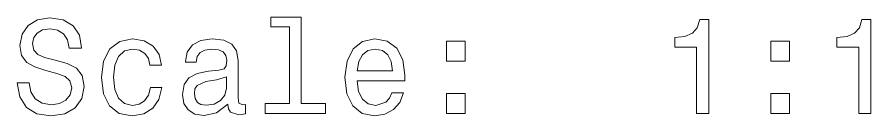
# Model space of a CAD drawing. Extents: x 0 to 297, y 0 to 210.
# Drawn here: x 130.99 to 162.97, y 103.51 to 107.22 of the extents above; entities that cross this region are included whole.
import ezdxf

# ---------------------------------------------------------------- set-up
doc = ezdxf.new("R2010")
doc.units = 0

msp = doc.modelspace()

# ---------------------------------------------------------------- linework, layer by layer
at = {"color": 7, "lineweight": 13}
for points in [[(131.447586, 104.75843), (130.988663, 104.75843), (131.089523, 104.223846), (131.34169, 103.830475), (131.730011, 103.593445), (132.254501, 103.507713), (132.773956, 103.588402), (133.162292, 103.810303), (133.409409, 104.158287), (133.500183, 104.617218), (133.42453, 105.030762), (133.212723, 105.298058), (132.869781, 105.474571), (132.410843, 105.60569), (132.017471, 105.701515), (131.760269, 105.812462), (131.614014, 105.973846), (131.568634, 106.226013), (131.614014, 106.452957), (131.745148, 106.624428), (131.946869, 106.740417), (132.224243, 106.780762), (132.506668, 106.730331), (132.728577, 106.594162), (132.874832, 106.367218), (132.945435, 106.059586), (133.404358, 106.059586), (133.404358, 106.069672), (133.323669, 106.543732), (133.086639, 106.896759), (132.71344, 107.11866), (132.209122, 107.194305), (131.755234, 107.11866), (131.402206, 106.906845), (131.175262, 106.579033), (131.094559, 106.155403), (131.160126, 105.777161), (131.351776, 105.519958), (131.654358, 105.348488), (132.067902, 105.217361), (132.47641, 105.101372), (132.784042, 104.990417), (132.970642, 104.829033), (133.036209, 104.566788), (132.975693, 104.2995), (132.819351, 104.097771), (132.582321, 103.971687), (132.274673, 103.931343), (131.931747, 103.986816), (131.669495, 104.148201), (131.503067, 104.410446)], [(141.191101, 106.851372), (141.191101, 103.97673), (140.27829, 103.97673), (140.27829, 103.603531), (142.542694, 103.603531), (142.542694, 103.97673), (141.634918, 103.97673), (141.634918, 107.224571), (140.495148, 107.224571), (140.495148, 106.851372)], [(156.441833, 103.603531), (156.900757, 103.603531), (156.900757, 107.128746), (156.557831, 107.128746), (156.467041, 106.821114), (156.285492, 106.614334), (156.008118, 106.493301), (155.624832, 106.452957), (155.624832, 106.094887), (156.441833, 106.094887)], [(162.51387, 103.603531), (162.972809, 103.603531), (162.972809, 107.128746), (162.629868, 107.128746), (162.539093, 106.821114), (162.357529, 106.614334), (162.080154, 106.493301), (161.696869, 106.452957), (161.696869, 106.094887), (162.51387, 106.094887)], [(135.961273, 105.414047), (136.40004, 105.414047), (136.309265, 105.817505), (136.092407, 106.135231), (135.754501, 106.331917), (135.31575, 106.407562), (134.831604, 106.306702), (134.46344, 106.024277), (134.231461, 105.565346), (134.150757, 104.950073), (134.22641, 104.339844), (134.453354, 103.885948), (134.811432, 103.603531), (135.300613, 103.507713), (135.734329, 103.583359), (136.072235, 103.795174), (136.304214, 104.128029), (136.40509, 104.571831), (135.981461, 104.571831), (135.905807, 104.289413), (135.764587, 104.077591), (135.562866, 103.946472), (135.31575, 103.906128), (135.008118, 103.971687), (134.786209, 104.173416), (134.65004, 104.501228), (134.604645, 104.965202), (134.65004, 105.41909), (134.791245, 105.746902), (135.018204, 105.948631), (135.31575, 106.019234), (135.577988, 105.973846), (135.774689, 105.857857), (135.905807, 105.666214)], [(138.881317, 103.956558), (138.881317, 103.941429), (138.906525, 103.769958), (138.982178, 103.648918), (139.299896, 103.553101), (139.547012, 103.593445), (139.547012, 103.936386), (139.441101, 103.921257), (139.299896, 103.986816), (139.274689, 104.188545), (139.274689, 105.590561), (139.214157, 105.948631), (139.037643, 106.20079), (138.730011, 106.352089), (138.296295, 106.407562), (137.872665, 106.347046), (137.559982, 106.175575), (137.363297, 105.908287), (137.297729, 105.55526), (137.297729, 105.525002), (137.696152, 105.525002), (137.731461, 105.736816), (137.842407, 105.888115), (138.023956, 105.978889), (138.281158, 106.014191), (138.52829, 105.988976), (138.704803, 105.91333), (138.810699, 105.782204), (138.846008, 105.600647), (138.825836, 105.388832), (138.745148, 105.282928), (138.543411, 105.232491), (138.165176, 105.192146), (137.731461, 105.101372), (137.423813, 104.939987), (137.242264, 104.687828), (137.186783, 104.314629), (137.237213, 103.981773), (137.393555, 103.734657), (137.645721, 103.578316), (137.993698, 103.522842), (138.462723, 103.628746)], [(143.732895, 104.829033), (145.508118, 104.829033), (145.513153, 105.035805), (145.432465, 105.615776), (145.210556, 106.0495), (144.857529, 106.311745), (144.388519, 106.407562), (143.929581, 106.306702), (143.576553, 106.024277), (143.349609, 105.565346), (143.268921, 104.960159), (143.344574, 104.339844), (143.571518, 103.885948), (143.919495, 103.603531), (144.373383, 103.507713), (144.766754, 103.573273), (145.089523, 103.744743), (145.326553, 104.017075), (145.462723, 104.380188), (145.023956, 104.380188), (144.933182, 104.178459), (144.802063, 104.027161), (144.428864, 103.906128), (144.141388, 103.961601), (143.92453, 104.138115), (143.783325, 104.425575), (143.732895, 104.813904)], [(147.076553, 105.560303), (147.772522, 105.560303), (147.772522, 106.311745), (147.076553, 106.311745)], [(159.220642, 105.560303), (159.916611, 105.560303), (159.916611, 106.311745), (159.220642, 106.311745)], [(143.732895, 105.202232), (143.788376, 105.550217), (143.92453, 105.807419), (144.131317, 105.96376), (144.403641, 106.019234), (144.670929, 105.96376), (144.877701, 105.807419), (145.003784, 105.550217), (145.049179, 105.202232)], [(138.830872, 104.551659), (138.770355, 104.289413), (138.608978, 104.087677), (138.366898, 103.956558), (138.069351, 103.911171), (137.877701, 103.936386), (137.741547, 104.017075), (137.655807, 104.158287), (137.630585, 104.354973), (137.650757, 104.531487), (137.731461, 104.657562), (138.054214, 104.798775), (138.462723, 104.859291), (138.830872, 104.980331)], [(147.076553, 103.603531), (147.772522, 103.603531), (147.772522, 104.354973), (147.076553, 104.354973)], [(159.220642, 103.603531), (159.916611, 103.603531), (159.916611, 104.354973), (159.220642, 104.354973)]]:
    msp.add_lwpolyline(points, close=True, dxfattribs=at)

doc.saveas('drawing.dxf')
